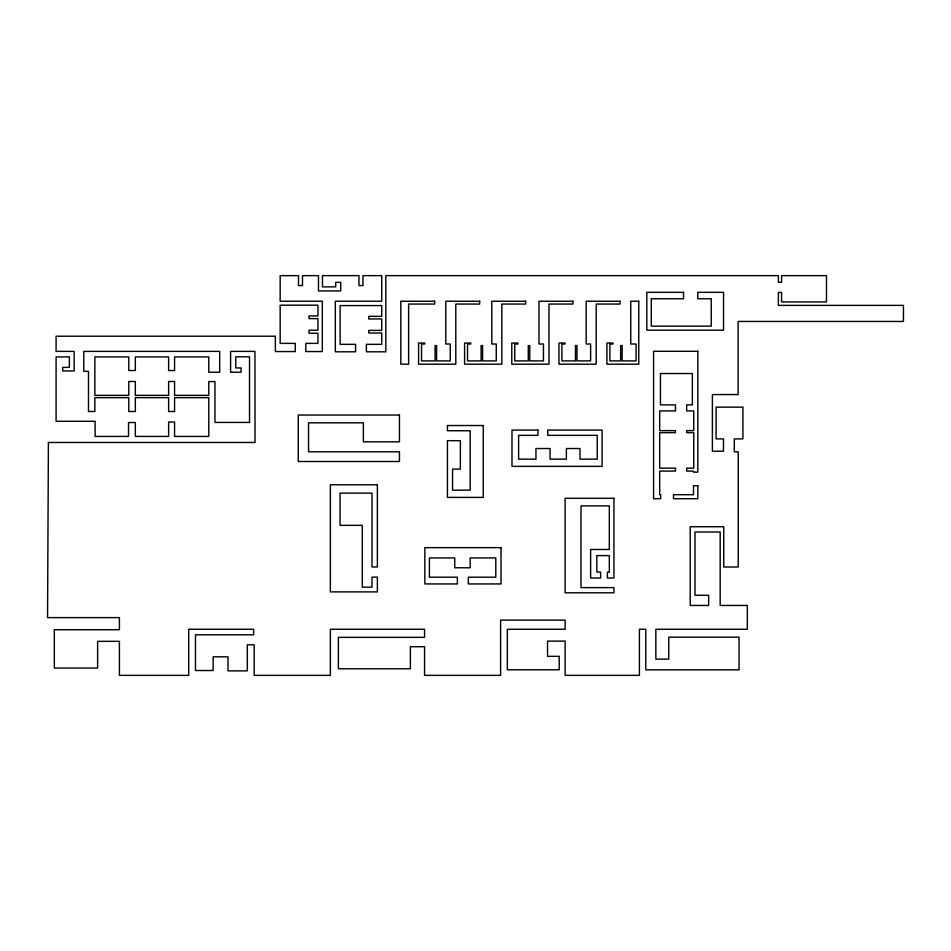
<?xml version="1.0" encoding="UTF-8"?>
<svg xmlns="http://www.w3.org/2000/svg" width="951" height="951" viewBox="0 0 951 951"><rect width="100%" height="100%" fill="white"/><g stroke="black" fill="none" stroke-linecap="round" stroke-linejoin="round"><path stroke-width="1.43" d="M48.406 442.477L47.55 617.615L119.422 617.615L119.422 629.717L54.338 629.717L54.338 668.066L97.62 668.066L97.62 641.331L119.422 641.331L119.422 675.365L188.69 675.365L188.69 629.265L253.655 629.265L253.655 634.793L195.466 634.793L195.466 670.514L213.143 670.514L213.143 656.82L228.026 656.82L228.026 670.883L247.319 670.883L247.319 644.814L254.167 644.814L254.167 675.365L330.354 675.365L330.354 629.265L424.562 629.265L424.562 637.348L338.39 637.348L338.39 668.767L410.38 668.767L410.38 646.716L424.562 646.716L424.562 675.365L500.595 675.365L500.595 620.123L565.132 620.123L565.132 629.265L507.335 629.265L507.335 669.777L559.224 669.777L559.224 656.333L547.526 656.333L547.526 641.105L565.132 641.105L565.132 675.365L639.405 675.365L639.405 629.265L645.8 629.265L645.8 669.861L739.046 669.861L739.046 637.158L668.755 637.158L668.755 659.126L655.857 659.126L655.857 629.265L747.331 629.265L747.331 605.442L720.18 605.442L720.18 532.013L695.003 532.013L695.003 595.255L708.638 595.255L708.638 605.442L690.212 605.442L690.212 526.723L723.747 526.723L723.747 567.01L738.249 567.01L738.249 451.832L734.315 451.832L734.315 438.898L742.933 438.898L742.933 407.147L716.091 407.147L716.091 438.898L723.473 438.898L723.473 451.214L712.394 451.214L712.394 394.57L738.131 394.57L738.131 321.45L903.45 321.45L903.45 305.378L778.37 305.378L778.37 292.433L781.567 292.433L781.567 301.919L826.478 301.919L826.478 275.635L781.567 275.635L781.567 282.304L778.37 282.304L778.37 275.635L385.833 275.635L385.833 351.811L366.385 351.811L366.385 344.345L381.743 344.345L381.743 333.016L368.75 333.016L368.75 330.401L381.743 330.401L381.743 318.954L368.75 318.954L368.75 316.338L381.743 316.338L381.743 305.592L340.125 305.592L340.125 344.345L355.567 344.345L355.567 351.811L335.323 351.811L335.323 301.229L381.743 301.229L381.743 275.635L362.985 275.635L362.985 285.573L358.991 285.573L358.991 275.635L322.46 275.635L322.46 286.869L335.715 286.869L335.715 282.316L340.72 282.316L340.72 290.911L318.466 290.911L318.466 275.635L302.501 275.635L302.501 285.573L298.507 285.573L298.507 275.635L280.165 275.635L280.165 301.229L322.318 301.229L322.318 351.561L305.794 351.561L305.794 343.382L317.943 343.382L317.943 333.207L308.992 333.207L308.992 330.199L317.943 330.199L317.943 318.609L308.992 318.609L308.992 315.958L317.943 315.958L317.943 305.188L280.165 305.188L280.165 343.382L295.25 343.382L295.25 351.561L275.362 351.561L275.362 336.214L56.085 336.214L56.085 351.383L74.154 351.383L74.154 370.926L62.683 370.926L62.683 367.395L69.364 367.395L69.364 356.922L56.085 356.922L56.085 421.281L95.1 421.281L95.1 436.414L128.528 436.414L128.528 422.541L135.339 422.541L135.339 436.414L168.636 436.414L168.636 422.03L174.568 422.03L174.568 436.414L208.78 436.414L208.78 397.649L174.568 397.649L174.568 411.498L168.636 411.498L168.636 397.649L135.339 397.649L135.339 411.498L128.789 411.498L128.789 397.649L94.862 397.649L94.862 411.498L88.491 411.498L88.491 371.342L83.783 371.342L83.783 351.383L219.693 351.383L219.693 372.233L208.78 372.233L208.78 356.922L174.568 356.922L174.568 370.521L168.636 370.521L168.636 356.922L135.339 356.922L135.339 370.521L128.789 370.521L128.789 356.922L94.862 356.922L94.862 395.354L128.789 395.354L128.789 381.506L135.339 381.506L135.339 395.354L168.636 395.354L168.636 381.506L174.568 381.506L174.568 395.354L208.78 395.354L208.78 381.565L214.962 381.565L214.962 422.422L249.519 422.422L249.519 356.803L235.777 356.803L235.777 367.942L241.067 367.942L241.067 372.233L230.594 372.233L230.594 351.383L254.951 351.383L255.034 442.477L48.406 442.477M683.519 292.337L646.823 292.337L646.823 330.175L723.533 330.175L723.533 292.337L697.808 292.337L697.808 298.745L711.253 298.745L711.253 326.145L651.28 326.145L651.28 298.745L683.519 298.745L683.519 292.337M434.678 301.229L400.811 301.229L400.811 364.185L408.621 364.185L408.621 304.058L434.678 304.058L434.678 301.229M479.673 301.229L445.793 301.229L445.793 344.012L450.251 344.012L450.251 360.905L436.592 360.905L436.592 345.57L435.082 345.57L435.082 360.905L421.531 360.905L421.531 344.012L424.776 344.012L424.776 343.038L418.583 343.038L418.583 364.185L455.802 364.185L455.802 304.058L479.673 304.058L479.673 301.229M525.689 301.229L491.81 301.229L491.81 344.012L496.267 344.012L496.267 360.905L482.609 360.905L482.609 345.57L481.099 345.57L481.099 360.905L467.547 360.905L467.547 344.012L470.793 344.012L470.793 343.038L464.599 343.038L464.599 364.185L501.819 364.185L501.819 304.058L525.689 304.058L525.689 301.229M572.871 301.229L538.991 301.229L538.991 344.012L543.449 344.012L543.449 360.905L529.79 360.905L529.79 345.57L528.28 345.57L528.28 360.905L514.729 360.905L514.729 344.012L517.974 344.012L517.974 343.038L511.781 343.038L511.781 364.185L549 364.185L549 304.058L572.871 304.058L572.871 301.229M620.052 301.229L586.173 301.229L586.173 344.012L590.63 344.012L590.63 360.905L576.972 360.905L576.972 345.57L575.462 345.57L575.462 360.905L561.91 360.905L561.91 344.012L565.156 344.012L565.156 343.038L558.962 343.038L558.962 364.185L596.182 364.185L596.182 304.058L620.052 304.058L620.052 301.229M638.763 301.229L630.751 301.229L630.751 344.012L636.1 344.012L636.1 360.905L622.144 360.905L622.144 345.57L620.634 345.57L620.634 360.905L609.876 360.905L609.876 344.012L613.122 344.012L613.122 343.038L606.928 343.038L606.928 364.185L638.763 364.185L638.763 301.229M697.808 351.299L653.563 351.299L653.563 498.716L660.707 498.716L660.707 494.698L659.697 494.698L659.697 471.09L675.483 471.09L675.483 468.154L659.697 468.154L659.697 432.646L675.483 432.646L675.483 430.625L659.697 430.625L659.697 410.903L675.483 410.903L675.483 404.876L660.458 404.876L660.458 373.541L692.376 373.541L692.376 404.876L686.681 404.876L686.681 410.903L693.755 410.903L693.755 430.625L686.681 430.625L686.681 432.646L693.755 432.646L693.755 468.154L686.681 468.154L686.681 471.09L693.505 471.09L693.505 472.124L697.808 472.124L697.808 351.299M399.456 415.052L298.281 415.052L298.281 461.508L399.456 461.508L399.456 451.808L308.54 451.808L308.54 422.838L363.365 422.838L363.365 441.835L399.456 441.835L399.456 415.052M483.263 425.525L447.445 425.525L447.445 430.755L470.21 430.755L470.21 490.157L452.557 490.157L452.557 469.105L460.367 469.105L460.367 440.682L447.445 440.682L447.445 497.397L483.263 497.397L483.263 425.525M537.909 430.09L511.983 430.09L511.983 466.37L602.078 466.37L602.078 430.09L547.764 430.09L547.764 435.356L597.24 435.356L597.24 459.143L579.979 459.143L579.979 448.527L566.38 448.527L566.38 459.143L550.058 459.143L550.058 448.527L535.948 448.527L535.948 459.143L518.616 459.143L518.616 435.356L537.909 435.356L537.909 430.09M377.369 484.784L330.354 484.784L330.354 591.891L377.369 591.891L377.369 577.114L372.019 577.114L372.019 587.147L362.295 587.147L362.295 525.332L340.054 525.332L340.054 493.117L372.019 493.117L372.019 566.962L377.369 566.962L377.369 484.784M697.808 485.723L693.505 485.723L693.505 494.698L673.498 494.698L673.498 498.716L697.808 498.716L697.808 485.723M613.93 498.3L565.132 498.3L565.132 592.806L613.93 592.806L613.93 587.623L581.002 587.623L581.002 505.896L609.318 505.896L609.318 549.5L590.63 549.5L590.63 578.006L600.616 578.006L600.616 572.086L596.812 572.086L596.812 555.61L609.318 555.61L609.318 572.264L607.368 572.264L607.368 578.006L613.93 578.006L613.93 498.3M501.011 547.645L424.847 547.645L424.847 583.938L457.372 583.938L457.372 577.198L429.4 577.198L429.4 557.916L454.756 557.916L454.756 567.771L470.174 567.771L470.174 557.916L495.78 557.916L495.78 577.198L468.32 577.198L468.32 583.938L501.011 583.938L501.011 547.645"/></g></svg>
